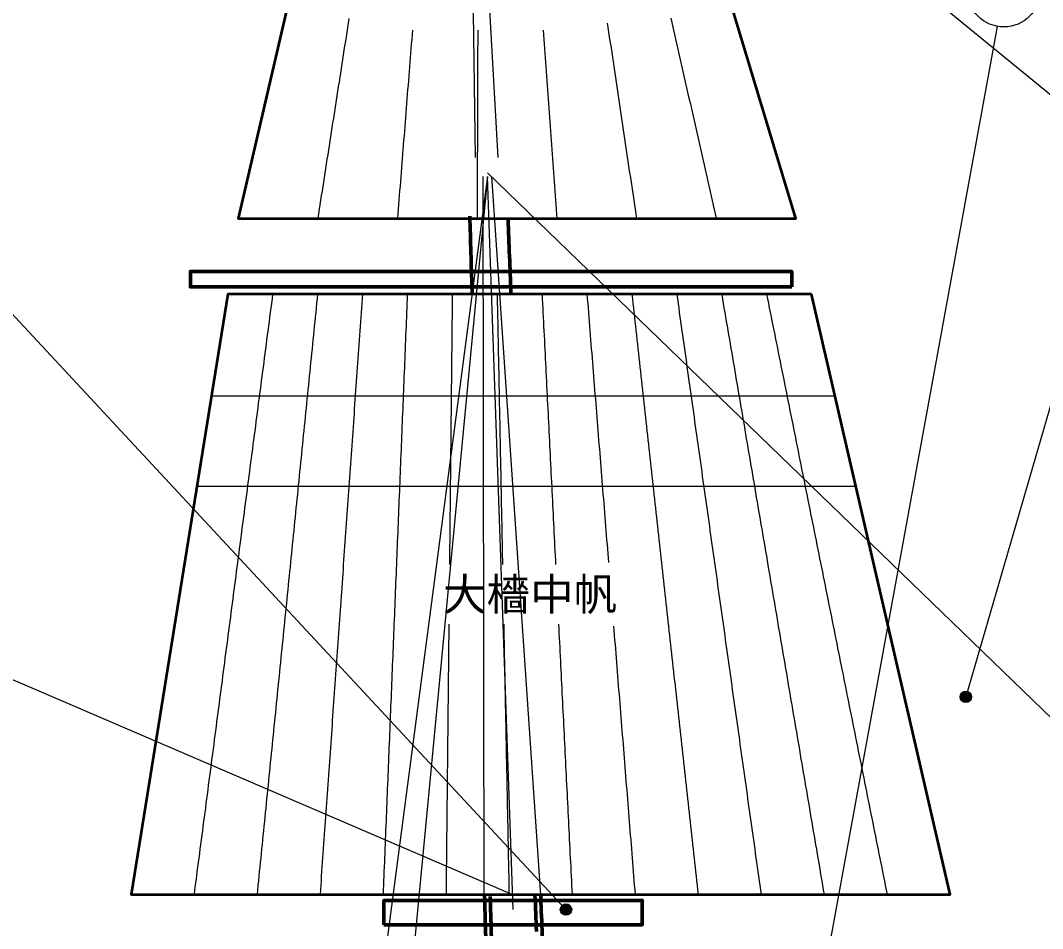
# Model space of a CAD drawing. Header units: millimetres. Extents: x -14250 to 74850, y -15000 to 48000.
# Drawn here: x 13553 to 27010, y 20650 to 32606 of the extents above; entities that cross this region are included whole.
import ezdxf
from ezdxf.enums import TextEntityAlignment as Align

# ---------------------------------------------------------------- set-up
doc = ezdxf.new("R2010")
doc.units = ezdxf.units.MM
doc.header["$LTSCALE"] = 150
for name, color, linetype, lineweight in [('外形', 7, 'Continuous', 50), ('寸法', 5, 'Continuous', 18), ('帆', 30, 'Continuous', 35), ('帆布', 30, 'Continuous', 13), ('引出線', 7, 'Continuous', 18), ('文字', 7, 'Continuous', 25), ('索具', 94, 'Continuous', 13)]:
    doc.layers.add(name, color=color, linetype=linetype, lineweight=lineweight)
doc.styles.add('JP', font='msgothic.ttc')
doc.dimstyles.new('JIS', dxfattribs={"dimscale": 150, "dimtxt": 2.5, "dimasz": 2.5, "dimexe": 1.5, "dimexo": 1.5, "dimgap": 0.8, "dimtad": 1, "dimdec": 0, "dimtxsty": 'JP', "dimcen": 2.5, "dimclrd": 5, "dimclre": 5, "dimclrt": 5, "dimazin": 3, "dimtfac": 1, "dimtmove": 0, "dimatfit": 3, "dimlwd": 18, "dimlwe": 18})

msp = doc.modelspace()

# ---------------------------------------------------------------- hatches: boundary and pattern name
at = {"layer": '引出線'}
h = msp.add_hatch(color=7, dxfattribs=at)
h.dxf.hatch_style = 1
h.paths.add_polyline_path([(26075, 23700), (26065, 23737.5), (26037.5, 23765), (26000, 23775), (25962.5, 23765), (25935, 23737.5), (25925, 23700), (25935, 23662.5), (25962.5, 23635), (26000, 23625), (26037.5, 23635), (26065, 23662.5)])
h = msp.add_hatch(color=7, dxfattribs=at)
h.dxf.hatch_style = 1
h.paths.add_polyline_path([(20810.6, 20900), (20800.5, 20937.5), (20773.1, 20965), (20735.6, 20975), (20698.1, 20965), (20670.6, 20937.5), (20660.6, 20900), (20670.6, 20862.5), (20698.1, 20835), (20735.6, 20825), (20773.1, 20835), (20800.5, 20862.5)])

# ---------------------------------------------------------------- linework, layer by layer
at = {"layer": '外形'}
for points in [[(19500.2, 29005.9), (19498.4, 29066), (19496.6, 29126.1), (19494.8, 29186.2), (19492.9, 29246.3), (19491.1, 29306.4), (19489.3, 29366.5), (19487.5, 29426.6), (19485.7, 29486.7), (19483.9, 29546.8), (19482.1, 29606.9), (19480.3, 29667.1), (19478.5, 29727.2), (19476.7, 29787.3), (19474.9, 29847.4), (19473.1, 29907.5), (19471.3, 29967.6), (19469.5, 30027.7)], [(19972.9, 29985.1), (19975.3, 29925), (19977.7, 29864.9), (19980.1, 29804.8), (19982.5, 29744.8), (19984.8, 29684.7), (19987.2, 29624.6), (19989.6, 29564.5), (19992, 29504.4), (19994.4, 29444.3), (19996.8, 29384.2), (19999.2, 29324.1), (20001.6, 29264.1), (20004, 29204), (20006.4, 29143.9), (20008.8, 29083.8), (20011.2, 29023.7)], [(18339, 20700), (18399.8, 20700), (18460.5, 20700), (18521.2, 20700), (18581.9, 20700), (18642.6, 20700), (18703.3, 20700), (18764, 20700), (18824.8, 20700), (18885.5, 20700), (18946.2, 20700), (19006.9, 20700), (19067.6, 20700), (19128.3, 20700), (19189, 20700), (19249.8, 20700), (19310.5, 20700), (19371.2, 20700), (19431.9, 20700), (19492.6, 20700), (19553.3, 20700), (19614, 20700), (19674.8, 20700), (19735.5, 20700), (19796.2, 20700), (19856.9, 20700), (19917.6, 20700), (19978.3, 20700), (20039, 20700), (20099.8, 20700), (20160.5, 20700), (20221.2, 20700), (20281.9, 20700), (20342.6, 20700), (20403.3, 20700), (20464, 20700), (20524.8, 20700), (20585.5, 20700), (20646.2, 20700), (20706.9, 20700), (20767.6, 20700), (20828.3, 20700), (20889, 20700), (20949.8, 20700), (21010.5, 20700), (21071.2, 20700), (21131.9, 20700), (21192.6, 20700), (21253.3, 20700), (21314, 20700), (21374.8, 20700), (21435.5, 20700), (21496.2, 20700), (21556.9, 20700), (21617.6, 20700), (21678.3, 20700), (21739, 20700), (21739, 20764), (21739, 20828), (21739, 20892), (21739, 20956), (21739, 21020), (21678.3, 21020), (21617.6, 21020), (21556.9, 21020), (21496.2, 21020), (21435.5, 21020), (21374.8, 21020), (21314, 21020), (21253.3, 21020), (21192.6, 21020), (21131.9, 21020), (21071.2, 21020), (21010.5, 21020), (20949.8, 21020), (20889, 21020), (20828.3, 21020), (20767.6, 21020), (20706.9, 21020), (20646.2, 21020), (20585.5, 21020), (20524.8, 21020), (20464, 21020), (20403.3, 21020), (20342.6, 21020), (20281.9, 21020), (20221.2, 21020), (20160.5, 21020), (20099.8, 21020), (20039, 21020), (19978.3, 21020), (19917.6, 21020), (19856.9, 21020), (19796.2, 21020), (19735.5, 21020), (19674.8, 21020), (19614, 21020), (19553.3, 21020), (19492.6, 21020), (19431.9, 21020), (19371.2, 21020), (19310.5, 21020), (19249.8, 21020), (19189, 21020), (19128.3, 21020), (19067.6, 21020), (19006.9, 21020), (18946.2, 21020), (18885.5, 21020), (18824.8, 21020), (18764, 21020), (18703.3, 21020), (18642.6, 21020), (18581.9, 21020), (18521.2, 21020), (18460.5, 21020), (18399.8, 21020), (18339, 21020), (18339, 20956), (18339, 20892), (18339, 20828), (18339, 20764), (18339, 20700)], [(19698, 19884), (19696.2, 19944.1), (19694.5, 20004.2), (19692.8, 20064.3), (19691, 20124.3), (19689.3, 20184.4), (19687.6, 20244.5), (19685.8, 20304.6), (19684.1, 20364.6), (19682.4, 20424.7), (19680.6, 20484.8), (19678.9, 20544.9), (19677.1, 20604.9), (19675.4, 20665), (19673.7, 20725.1), (19671.9, 20785.2), (19670.2, 20845.2), (19668.5, 20905.3), (19666.7, 20965.4), (19665, 21025.5), (19663.3, 21085.5)], [(19770.7, 19989.5), (19768.9, 20049.6), (19767.1, 20109.7), (19765.2, 20169.9), (19763.4, 20230), (19761.6, 20290.1), (19759.8, 20350.2), (19758, 20410.3), (19756.2, 20470.4), (19754.4, 20530.5), (19752.6, 20590.6), (19750.8, 20650.7), (19749, 20710.8), (19747.2, 20770.9), (19745.4, 20831.1), (19743.6, 20891.2), (19741.8, 20951.3), (19740, 21011.4), (19738.2, 21071.5)], [(20327.2, 21092.1), (20329.6, 21032), (20332, 20971.9), (20334.4, 20911.8), (20336.8, 20851.7), (20339.2, 20791.6), (20341.6, 20731.5), (20344, 20671.4), (20346.4, 20611.4)], [(20401, 21111.3), (20403.4, 21051.3), (20405.9, 20991.2), (20408.3, 20931.2), (20410.8, 20871.1), (20413.3, 20811.1), (20415.7, 20751), (20418.2, 20691), (20420.6, 20630.9), (20423.1, 20570.9), (20425.6, 20510.8), (20428, 20450.7), (20430.5, 20390.7), (20432.9, 20330.6), (20435.4, 20270.6), (20437.9, 20210.5), (20440.3, 20150.5), (20442.8, 20090.4), (20445.2, 20030.4), (20447.7, 19970.3), (20450.2, 19910.3)]]:
    msp.add_lwpolyline(points, dxfattribs=at)
msp.add_lwpolyline([(23706.9, 29098), (15791.5, 29098), (15791.5, 29302), (23706.9, 29302)], close=True, dxfattribs=at)
at = {"layer": '帆'}
for points in [[(22009.6, 35800), (17765.1, 35800), (16419, 30000), (23760.8, 30000)], [(23967.8, 29000), (16281.8, 29000), (15009.1, 21100), (25792.3, 21100)]]:
    msp.add_lwpolyline(points, close=True, dxfattribs=at)
at = {"layer": '帆布'}
for points in [[(17877.7, 32630.9), (17868.4, 32571.1), (17859.1, 32511.3), (17849.8, 32451.5), (17840.5, 32391.8), (17831.1, 32332), (17821.8, 32272.2), (17812.5, 32212.4), (17803.2, 32152.6), (17793.9, 32092.8), (17784.6, 32033), (17775.2, 31973.2), (17765.9, 31913.4), (17756.6, 31853.6), (17747.3, 31793.8), (17738, 31734), (17728.7, 31674.2), (17719.4, 31614.4), (17710, 31554.6), (17700.7, 31494.8), (17691.4, 31435.1), (17682.1, 31375.3), (17672.8, 31315.5), (17663.5, 31255.7), (17654.1, 31195.9), (17644.8, 31136.1), (17635.5, 31076.3), (17626.2, 31016.5), (17616.9, 30956.7), (17607.6, 30896.9), (17598.2, 30837.1), (17588.9, 30777.3), (17579.6, 30717.5), (17570.3, 30657.7), (17561, 30597.9), (17551.7, 30538.1), (17542.3, 30478.4), (17533, 30418.6), (17523.7, 30358.8), (17514.4, 30299), (17505.1, 30239.2), (17495.8, 30179.4), (17486.5, 30119.6), (17477.1, 30059.8), (17467.8, 30000)], [(21279.1, 32571.1), (21288, 32511.3), (21297, 32451.5), (21305.9, 32391.8), (21314.8, 32332), (21323.8, 32272.2), (21332.7, 32212.4), (21341.6, 32152.6), (21350.6, 32092.8), (21359.5, 32033), (21368.4, 31973.2), (21377.4, 31913.4), (21386.3, 31853.6), (21395.2, 31793.8), (21404.1, 31734), (21413.1, 31674.2), (21422, 31614.4), (21430.9, 31554.6), (21439.9, 31494.8), (21448.8, 31435.1), (21457.7, 31375.3), (21466.7, 31315.5), (21475.6, 31255.7), (21484.5, 31195.9), (21493.4, 31136.1), (21502.4, 31076.3), (21511.3, 31016.5), (21520.2, 30956.7), (21529.2, 30896.9), (21538.1, 30837.1), (21547, 30777.3), (21556, 30717.5), (21564.9, 30657.7), (21573.8, 30597.9), (21582.7, 30538.1), (21591.7, 30478.4), (21600.6, 30418.6), (21609.5, 30358.8), (21618.5, 30299), (21627.4, 30239.2), (21636.3, 30179.4), (21645.3, 30119.6), (21654.2, 30059.8), (21663.1, 30000)], [(22117.1, 32636.4), (22130.3, 32577.8), (22143.5, 32519.2), (22156.7, 32460.6), (22170, 32402), (22183.2, 32343.4), (22196.4, 32284.8), (22209.6, 32226.3), (22222.8, 32167.7), (22236, 32109.1), (22249.3, 32050.5), (22262.5, 31991.9), (22275.7, 31933.3), (22288.9, 31874.7), (22302.1, 31816.2), (22315.4, 31757.6), (22328.6, 31699), (22341.8, 31640.4), (22355, 31581.8), (22368.2, 31523.2), (22381.5, 31464.6), (22394.7, 31406.1), (22407.9, 31347.5), (22421.1, 31288.9), (22434.3, 31230.3), (22447.6, 31171.7), (22460.8, 31113.1), (22474, 31054.5), (22487.2, 30996), (22500.4, 30937.4), (22513.7, 30878.8), (22526.9, 30820.2), (22540.1, 30761.6), (22553.3, 30703), (22566.5, 30644.4), (22579.8, 30585.9), (22593, 30527.3), (22606.2, 30468.7), (22619.4, 30410.1), (22632.6, 30351.5), (22645.9, 30292.9), (22659.1, 30234.3), (22672.3, 30175.8), (22685.5, 30117.2), (22698.7, 30058.6), (22711.9, 30000)], [(18713.6, 32477.1), (18708.8, 32416.7), (18704, 32356.2), (18699.2, 32295.8), (18694.4, 32235.4), (18689.6, 32175), (18684.8, 32114.6), (18680, 32054.2), (18675.2, 31993.8), (18670.4, 31933.3), (18665.6, 31872.9), (18660.8, 31812.5), (18656, 31752.1), (18651.2, 31691.7), (18646.4, 31631.2), (18641.5, 31570.8), (18636.7, 31510.4), (18631.9, 31450), (18627.1, 31389.6), (18622.3, 31329.2), (18617.5, 31268.8), (18612.7, 31208.3), (18607.9, 31147.9), (18603.1, 31087.5), (18598.3, 31027.1), (18593.5, 30966.7), (18588.7, 30906.2), (18583.9, 30845.8), (18579.1, 30785.4), (18574.3, 30725), (18569.5, 30664.6), (18564.7, 30604.2), (18559.9, 30543.8), (18555.1, 30483.3), (18550.3, 30422.9), (18545.5, 30362.5), (18540.7, 30302.1), (18535.9, 30241.7), (18531.1, 30181.2), (18526.3, 30120.8), (18521.5, 30060.4), (18516.6, 30000)], [(19573.5, 32477.1), (19573.3, 32416.7), (19573.1, 32356.2), (19572.9, 32295.8), (19572.7, 32235.4), (19572.5, 32175), (19572.3, 32114.6), (19572.1, 32054.2), (19571.9, 31993.8), (19571.7, 31933.3), (19571.5, 31872.9), (19571.3, 31812.5), (19571.1, 31752.1), (19570.9, 31691.7), (19570.7, 31631.2), (19570.5, 31570.8), (19570.3, 31510.4), (19570.1, 31450), (19570, 31389.6), (19569.8, 31329.2), (19569.6, 31268.8), (19569.4, 31208.3), (19569.2, 31147.9), (19569, 31087.5), (19568.8, 31027.1), (19568.6, 30966.7), (19568.4, 30906.2), (19568.2, 30845.8), (19568, 30785.4), (19567.8, 30725), (19567.6, 30664.6), (19567.4, 30604.2), (19567.2, 30543.8), (19567, 30483.3), (19566.8, 30422.9), (19566.6, 30362.5), (19566.4, 30302.1), (19566.3, 30241.7), (19566.1, 30181.2), (19565.9, 30120.8), (19565.7, 30060.4), (19565.5, 30000)], [(20433.3, 32477.1), (20437.7, 32416.7), (20442.1, 32356.2), (20446.6, 32295.8), (20451, 32235.4), (20455.4, 32175), (20459.8, 32114.6), (20464.2, 32054.2), (20468.6, 31993.8), (20473, 31933.3), (20477.5, 31872.9), (20481.9, 31812.5), (20486.3, 31752.1), (20490.7, 31691.7), (20495.1, 31631.2), (20499.5, 31570.8), (20503.9, 31510.4), (20508.4, 31450), (20512.8, 31389.6), (20517.2, 31329.2), (20521.6, 31268.8), (20526, 31208.3), (20530.4, 31147.9), (20534.8, 31087.5), (20539.3, 31027.1), (20543.7, 30966.7), (20548.1, 30906.2), (20552.5, 30845.8), (20556.9, 30785.4), (20561.3, 30725), (20565.7, 30664.6), (20570.2, 30604.2), (20574.6, 30543.8), (20579, 30483.3), (20583.4, 30422.9), (20587.8, 30362.5), (20592.2, 30302.1), (20596.6, 30241.7), (20601.1, 30181.2), (20605.5, 30120.8), (20609.9, 30060.4), (20614.3, 30000)], [(16873.1, 29000), (16865.2, 28940.2), (16857.4, 28880.3), (16849.6, 28820.5), (16841.7, 28760.6), (16833.9, 28700.8), (16826, 28640.9), (16818.2, 28581.1), (16810.4, 28521.2), (16802.5, 28461.4), (16794.7, 28401.5), (16786.9, 28341.7), (16779, 28281.8), (16771.2, 28222), (16763.3, 28162.1), (16755.5, 28102.3), (16747.7, 28042.4), (16739.8, 27982.6), (16732, 27922.7), (16724.2, 27862.9), (16716.3, 27803), (16708.5, 27743.2), (16700.6, 27683.3), (16692.8, 27623.5), (16685, 27563.6), (16677.1, 27503.8), (16669.3, 27443.9), (16661.5, 27384.1), (16653.6, 27324.2), (16645.8, 27264.4), (16637.9, 27204.5), (16630.1, 27144.7), (16622.3, 27084.8), (16614.4, 27025), (16606.6, 26965.2), (16598.8, 26905.3), (16590.9, 26845.5), (16583.1, 26785.6), (16575.3, 26725.8), (16567.4, 26665.9), (16559.6, 26606.1), (16551.7, 26546.2), (16543.9, 26486.4), (16536.1, 26426.5), (16528.2, 26366.7), (16520.4, 26306.8), (16512.6, 26247), (16504.7, 26187.1), (16496.9, 26127.3), (16489, 26067.4), (16481.2, 26007.6), (16473.4, 25947.7), (16465.5, 25887.9), (16457.7, 25828), (16449.9, 25768.2), (16442, 25708.3), (16434.2, 25648.5), (16426.3, 25588.6), (16418.5, 25528.8), (16410.7, 25468.9), (16402.8, 25409.1), (16395, 25349.2), (16387.2, 25289.4), (16379.3, 25229.5), (16371.5, 25169.7), (16363.6, 25109.8), (16355.8, 25050), (16348, 24990.2), (16340.1, 24930.3), (16332.3, 24870.5), (16324.5, 24810.6), (16316.6, 24750.8), (16308.8, 24690.9), (16300.9, 24631.1), (16293.1, 24571.2), (16285.3, 24511.4), (16277.4, 24451.5), (16269.6, 24391.7), (16261.8, 24331.8), (16253.9, 24272), (16246.1, 24212.1), (16238.2, 24152.3), (16230.4, 24092.4), (16222.6, 24032.6), (16214.7, 23972.7), (16206.9, 23912.9), (16199.1, 23853), (16191.2, 23793.2), (16183.4, 23733.3), (16175.5, 23673.5), (16167.7, 23613.6), (16159.9, 23553.8), (16152, 23493.9), (16144.2, 23434.1), (16136.4, 23374.2), (16128.5, 23314.4), (16120.7, 23254.5), (16112.8, 23194.7), (16105, 23134.8), (16097.2, 23075), (16089.3, 23015.2), (16081.5, 22955.3), (16073.7, 22895.5), (16065.8, 22835.6), (16058, 22775.8), (16050.1, 22715.9), (16042.3, 22656.1), (16034.5, 22596.2), (16026.6, 22536.4), (16018.8, 22476.5), (16011, 22416.7), (16003.1, 22356.8), (15995.3, 22297), (15987.5, 22237.1), (15979.6, 22177.3), (15971.8, 22117.4), (15963.9, 22057.6), (15956.1, 21997.7), (15948.3, 21937.9), (15940.4, 21878), (15932.6, 21818.2), (15924.8, 21758.3), (15916.9, 21698.5), (15909.1, 21638.6), (15901.2, 21578.8), (15893.4, 21518.9), (15885.6, 21459.1), (15877.7, 21399.2), (15869.9, 21339.4), (15862.1, 21279.5), (15854.2, 21219.7), (15846.4, 21159.8), (15838.5, 21100)], [(17464.3, 29000), (17458.3, 28940.2), (17452.2, 28880.3), (17446.2, 28820.5), (17440.2, 28760.6), (17434.1, 28700.8), (17428.1, 28640.9), (17422.1, 28581.1), (17416, 28521.2), (17410, 28461.4), (17404, 28401.5), (17397.9, 28341.7), (17391.9, 28281.8), (17385.9, 28222), (17379.8, 28162.1), (17373.8, 28102.3), (17367.8, 28042.4), (17361.7, 27982.6), (17355.7, 27922.7), (17349.7, 27862.9), (17343.6, 27803), (17337.6, 27743.2), (17331.6, 27683.3), (17325.5, 27623.5), (17319.5, 27563.6), (17313.5, 27503.8), (17307.5, 27443.9), (17301.4, 27384.1), (17295.4, 27324.2), (17289.4, 27264.4), (17283.3, 27204.5), (17277.3, 27144.7), (17271.3, 27084.8), (17265.2, 27025), (17259.2, 26965.2), (17253.2, 26905.3), (17247.1, 26845.5), (17241.1, 26785.6), (17235.1, 26725.8), (17229, 26665.9), (17223, 26606.1), (17217, 26546.2), (17210.9, 26486.4), (17204.9, 26426.5), (17198.9, 26366.7), (17192.8, 26306.8), (17186.8, 26247), (17180.8, 26187.1), (17174.7, 26127.3), (17168.7, 26067.4), (17162.7, 26007.6), (17156.6, 25947.7), (17150.6, 25887.9), (17144.6, 25828), (17138.5, 25768.2), (17132.5, 25708.3), (17126.5, 25648.5), (17120.4, 25588.6), (17114.4, 25528.8), (17108.4, 25468.9), (17102.4, 25409.1), (17096.3, 25349.2), (17090.3, 25289.4), (17084.3, 25229.5), (17078.2, 25169.7), (17072.2, 25109.8), (17066.2, 25050), (17060.1, 24990.2), (17054.1, 24930.3), (17048.1, 24870.5), (17042, 24810.6), (17036, 24750.8), (17030, 24690.9), (17023.9, 24631.1), (17017.9, 24571.2), (17011.9, 24511.4), (17005.8, 24451.5), (16999.8, 24391.7), (16993.8, 24331.8), (16987.7, 24272), (16981.7, 24212.1), (16975.7, 24152.3), (16969.6, 24092.4), (16963.6, 24032.6), (16957.6, 23972.7), (16951.5, 23912.9), (16945.5, 23853), (16939.5, 23793.2), (16933.4, 23733.3), (16927.4, 23673.5), (16921.4, 23613.6), (16915.3, 23553.8), (16909.3, 23493.9), (16903.3, 23434.1), (16897.3, 23374.2), (16891.2, 23314.4), (16885.2, 23254.5), (16879.2, 23194.7), (16873.1, 23134.8), (16867.1, 23075), (16861.1, 23015.2), (16855, 22955.3), (16849, 22895.5), (16843, 22835.6), (16836.9, 22775.8), (16830.9, 22715.9), (16824.9, 22656.1), (16818.8, 22596.2), (16812.8, 22536.4), (16806.8, 22476.5), (16800.7, 22416.7), (16794.7, 22356.8), (16788.7, 22297), (16782.6, 22237.1), (16776.6, 22177.3), (16770.6, 22117.4), (16764.5, 22057.6), (16758.5, 21997.7), (16752.5, 21937.9), (16746.4, 21878), (16740.4, 21818.2), (16734.4, 21758.3), (16728.3, 21698.5), (16722.3, 21638.6), (16716.3, 21578.8), (16710.2, 21518.9), (16704.2, 21459.1), (16698.2, 21399.2), (16692.2, 21339.4), (16686.1, 21279.5), (16680.1, 21219.7), (16674.1, 21159.8), (16668, 21100)], [(18055.5, 29000), (18051.3, 28939.7), (18047, 28879.4), (18042.7, 28819.1), (18038.5, 28758.8), (18034.2, 28698.5), (18030, 28638.2), (18025.7, 28577.9), (18021.4, 28517.6), (18017.2, 28457.3), (18012.9, 28396.9), (18008.7, 28336.6), (18004.4, 28276.3), (18000.1, 28216), (17995.9, 28155.7), (17991.6, 28095.4), (17987.4, 28035.1), (17983.1, 27974.8), (17978.8, 27914.5), (17974.6, 27854.2), (17970.3, 27793.9), (17966.1, 27733.6), (17961.8, 27673.3), (17957.5, 27613), (17953.3, 27552.7), (17949, 27492.4), (17944.8, 27432.1), (17940.5, 27371.8), (17936.2, 27311.5), (17932, 27251.1), (17927.7, 27190.8), (17923.5, 27130.5), (17919.2, 27070.2), (17914.9, 27009.9), (17910.7, 26949.6), (17906.4, 26889.3), (17902.2, 26829), (17897.9, 26768.7), (17893.7, 26708.4), (17889.4, 26648.1), (17885.1, 26587.8), (17880.9, 26527.5), (17876.6, 26467.2), (17872.4, 26406.9), (17868.1, 26346.6), (17863.8, 26286.3), (17859.6, 26226), (17855.3, 26165.6), (17851.1, 26105.3), (17846.8, 26045), (17842.5, 25984.7), (17838.3, 25924.4), (17834, 25864.1), (17829.8, 25803.8), (17825.5, 25743.5), (17821.2, 25683.2), (17817, 25622.9), (17812.7, 25562.6), (17808.5, 25502.3), (17804.2, 25442), (17799.9, 25381.7), (17795.7, 25321.4), (17791.4, 25261.1), (17787.2, 25200.8), (17782.9, 25140.5), (17778.6, 25080.2), (17774.4, 25019.8), (17770.1, 24959.5), (17765.9, 24899.2), (17761.6, 24838.9), (17757.3, 24778.6), (17753.1, 24718.3), (17748.8, 24658), (17744.6, 24597.7), (17740.3, 24537.4), (17736, 24477.1), (17731.8, 24416.8), (17727.5, 24356.5), (17723.3, 24296.2), (17719, 24235.9), (17714.7, 24175.6), (17710.5, 24115.3), (17706.2, 24055), (17702, 23994.7), (17697.7, 23934.4), (17693.4, 23874), (17689.2, 23813.7), (17684.9, 23753.4), (17680.7, 23693.1), (17676.4, 23632.8), (17672.1, 23572.5), (17667.9, 23512.2), (17663.6, 23451.9), (17659.4, 23391.6), (17655.1, 23331.3), (17650.8, 23271), (17646.6, 23210.7), (17642.3, 23150.4), (17638.1, 23090.1), (17633.8, 23029.8), (17629.6, 22969.5), (17625.3, 22909.2), (17621, 22848.9), (17616.8, 22788.5), (17612.5, 22728.2), (17608.3, 22667.9), (17604, 22607.6), (17599.7, 22547.3), (17595.5, 22487), (17591.2, 22426.7), (17587, 22366.4), (17582.7, 22306.1), (17578.4, 22245.8), (17574.2, 22185.5), (17569.9, 22125.2), (17565.7, 22064.9), (17561.4, 22004.6), (17557.1, 21944.3), (17552.9, 21884), (17548.6, 21823.7), (17544.4, 21763.4), (17540.1, 21703.1), (17535.8, 21642.7), (17531.6, 21582.4), (17527.3, 21522.1), (17523.1, 21461.8), (17518.8, 21401.5), (17514.5, 21341.2), (17510.3, 21280.9), (17506, 21220.6), (17501.8, 21160.3), (17497.5, 21100)], [(18646.7, 29000), (18644.3, 28939.7), (18641.9, 28879.4), (18639.4, 28819.1), (18637, 28758.8), (18634.5, 28698.5), (18632.1, 28638.2), (18629.7, 28577.9), (18627.2, 28517.6), (18624.8, 28457.3), (18622.3, 28396.9), (18619.9, 28336.6), (18617.5, 28276.3), (18615, 28216), (18612.6, 28155.7), (18610.1, 28095.4), (18607.7, 28035.1), (18605.2, 27974.8), (18602.8, 27914.5), (18600.4, 27854.2), (18597.9, 27793.9), (18595.5, 27733.6), (18593, 27673.3), (18590.6, 27613), (18588.2, 27552.7), (18585.7, 27492.4), (18583.3, 27432.1), (18580.8, 27371.8), (18578.4, 27311.5), (18576, 27251.1), (18573.5, 27190.8), (18571.1, 27130.5), (18568.6, 27070.2), (18566.2, 27009.9), (18563.8, 26949.6), (18561.3, 26889.3), (18558.9, 26829), (18556.4, 26768.7), (18554, 26708.4), (18551.5, 26648.1), (18549.1, 26587.8), (18546.7, 26527.5), (18544.2, 26467.2), (18541.8, 26406.9), (18539.3, 26346.6), (18536.9, 26286.3), (18534.5, 26226), (18532, 26165.6), (18529.6, 26105.3), (18527.1, 26045), (18524.7, 25984.7), (18522.3, 25924.4), (18519.8, 25864.1), (18517.4, 25803.8), (18514.9, 25743.5), (18512.5, 25683.2), (18510.1, 25622.9), (18507.6, 25562.6), (18505.2, 25502.3), (18502.7, 25442), (18500.3, 25381.7), (18497.8, 25321.4), (18495.4, 25261.1), (18493, 25200.8), (18490.5, 25140.5), (18488.1, 25080.2), (18485.6, 25019.8), (18483.2, 24959.5), (18480.8, 24899.2), (18478.3, 24838.9), (18475.9, 24778.6), (18473.4, 24718.3), (18471, 24658), (18468.6, 24597.7), (18466.1, 24537.4), (18463.7, 24477.1), (18461.2, 24416.8), (18458.8, 24356.5), (18456.4, 24296.2), (18453.9, 24235.9), (18451.5, 24175.6), (18449, 24115.3), (18446.6, 24055), (18444.1, 23994.7), (18441.7, 23934.4), (18439.3, 23874), (18436.8, 23813.7), (18434.4, 23753.4), (18431.9, 23693.1), (18429.5, 23632.8), (18427.1, 23572.5), (18424.6, 23512.2), (18422.2, 23451.9), (18419.7, 23391.6), (18417.3, 23331.3), (18414.9, 23271), (18412.4, 23210.7), (18410, 23150.4), (18407.5, 23090.1), (18405.1, 23029.8), (18402.6, 22969.5), (18400.2, 22909.2), (18397.8, 22848.9), (18395.3, 22788.5), (18392.9, 22728.2), (18390.4, 22667.9), (18388, 22607.6), (18385.6, 22547.3), (18383.1, 22487), (18380.7, 22426.7), (18378.2, 22366.4), (18375.8, 22306.1), (18373.4, 22245.8), (18370.9, 22185.5), (18368.5, 22125.2), (18366, 22064.9), (18363.6, 22004.6), (18361.2, 21944.3), (18358.7, 21884), (18356.3, 21823.7), (18353.8, 21763.4), (18351.4, 21703.1), (18348.9, 21642.7), (18346.5, 21582.4), (18344.1, 21522.1), (18341.6, 21461.8), (18339.2, 21401.5), (18336.7, 21341.2), (18334.3, 21280.9), (18331.9, 21220.6), (18329.4, 21160.3), (18327, 21100)], [(19238, 29000), (19237.3, 28939.7), (19236.7, 28879.4), (19236.1, 28819.1), (19235.5, 28758.8), (19234.9, 28698.5), (19234.2, 28638.2), (19233.6, 28577.9), (19233, 28517.6), (19232.4, 28457.3), (19231.7, 28396.9), (19231.1, 28336.6), (19230.5, 28276.3), (19229.9, 28216), (19229.3, 28155.7), (19228.6, 28095.4), (19228, 28035.1), (19227.4, 27974.8), (19226.8, 27914.5), (19226.1, 27854.2), (19225.5, 27793.9), (19224.9, 27733.6), (19224.3, 27673.3), (19223.7, 27613), (19223, 27552.7), (19222.4, 27492.4), (19221.8, 27432.1), (19221.2, 27371.8), (19220.5, 27311.5), (19219.9, 27251.1), (19219.3, 27190.8), (19218.7, 27130.5), (19218.1, 27070.2), (19217.4, 27009.9), (19216.8, 26949.6), (19216.2, 26889.3), (19215.6, 26829), (19214.9, 26768.7), (19214.3, 26708.4), (19213.7, 26648.1), (19213.1, 26587.8), (19212.5, 26527.5), (19211.8, 26467.2), (19211.2, 26406.9), (19210.6, 26346.6), (19210, 26286.3), (19209.3, 26226), (19208.7, 26165.6), (19208.1, 26105.3), (19207.5, 26045), (19206.9, 25984.7), (19206.2, 25924.4), (19205.6, 25864.1), (19205, 25803.8), (19204.4, 25743.5), (19203.7, 25683.2), (19203.1, 25622.9), (19202.5, 25562.6), (19201.9, 25502.3), (19201.3, 25442)], [(19829.2, 29000), (19830.4, 28939.7), (19831.6, 28879.4), (19832.8, 28819.1), (19834, 28758.8), (19835.2, 28698.5), (19836.4, 28638.2), (19837.6, 28577.9), (19838.8, 28517.6), (19840, 28457.3), (19841.2, 28396.9), (19842.4, 28336.6), (19843.6, 28276.3), (19844.7, 28216), (19845.9, 28155.7), (19847.1, 28095.4), (19848.3, 28035.1), (19849.5, 27974.8), (19850.7, 27914.5), (19851.9, 27854.2), (19853.1, 27793.9), (19854.3, 27733.6), (19855.5, 27673.3), (19856.7, 27613), (19857.9, 27552.7), (19859.1, 27492.4), (19860.3, 27432.1), (19861.5, 27371.8), (19862.7, 27311.5), (19863.9, 27251.1), (19865.1, 27190.8), (19866.3, 27130.5), (19867.5, 27070.2), (19868.7, 27009.9), (19869.9, 26949.6), (19871.1, 26889.3), (19872.3, 26829), (19873.5, 26768.7), (19874.7, 26708.4), (19875.9, 26648.1), (19877.1, 26587.8), (19878.3, 26527.5), (19879.4, 26467.2), (19880.6, 26406.9), (19881.8, 26346.6), (19883, 26286.3), (19884.2, 26226), (19885.4, 26165.6), (19886.6, 26105.3), (19887.8, 26045), (19889, 25984.7), (19890.2, 25924.4), (19891.4, 25864.1), (19892.6, 25803.8), (19893.8, 25743.5), (19895, 25683.2), (19896.2, 25622.9), (19897.4, 25562.6), (19898.6, 25502.3), (19899.8, 25442)], [(20420.4, 29000), (20423.4, 28939.7), (20426.4, 28879.4), (20429.5, 28819.1), (20432.5, 28758.8), (20435.5, 28698.5), (20438.5, 28638.2), (20441.5, 28577.9), (20444.5, 28517.6), (20447.6, 28457.3), (20450.6, 28396.9), (20453.6, 28336.6), (20456.6, 28276.3), (20459.6, 28216), (20462.6, 28155.7), (20465.6, 28095.4), (20468.7, 28035.1), (20471.7, 27974.8), (20474.7, 27914.5), (20477.7, 27854.2), (20480.7, 27793.9), (20483.7, 27733.6), (20486.8, 27673.3), (20489.8, 27613), (20492.8, 27552.7), (20495.8, 27492.4), (20498.8, 27432.1), (20501.8, 27371.8), (20504.8, 27311.5), (20507.9, 27251.1), (20510.9, 27190.8), (20513.9, 27130.5), (20516.9, 27070.2), (20519.9, 27009.9), (20522.9, 26949.6), (20526, 26889.3), (20529, 26829), (20532, 26768.7), (20535, 26708.4), (20538, 26648.1), (20541, 26587.8), (20544, 26527.5), (20547.1, 26467.2), (20550.1, 26406.9), (20553.1, 26346.6), (20556.1, 26286.3), (20559.1, 26226), (20562.1, 26165.6), (20565.2, 26105.3), (20568.2, 26045), (20571.2, 25984.7), (20574.2, 25924.4), (20577.2, 25864.1), (20580.2, 25803.8), (20583.2, 25743.5), (20586.3, 25683.2), (20589.3, 25622.9), (20592.3, 25562.6), (20595.3, 25502.3), (20598.3, 25442)], [(21011.6, 29000), (21016.4, 28940.2), (21021.2, 28880.3), (21026, 28820.5), (21030.8, 28760.6), (21035.6, 28700.8), (21040.4, 28640.9), (21045.2, 28581.1), (21050, 28521.2), (21054.8, 28461.4), (21059.6, 28401.5), (21064.4, 28341.7), (21069.2, 28281.8), (21074, 28222), (21078.8, 28162.1), (21083.6, 28102.3), (21088.4, 28042.4), (21093.2, 27982.6), (21098, 27922.7), (21102.8, 27862.9), (21107.6, 27803), (21112.4, 27743.2), (21117.2, 27683.3), (21122, 27623.5), (21126.8, 27563.6), (21131.6, 27503.8), (21136.4, 27443.9), (21141.2, 27384.1), (21146, 27324.2), (21150.8, 27264.4), (21155.6, 27204.5), (21160.4, 27144.7), (21165.2, 27084.8), (21170, 27025), (21174.8, 26965.2), (21179.6, 26905.3), (21184.3, 26845.5), (21189.1, 26785.6), (21193.9, 26725.8), (21198.7, 26665.9), (21203.5, 26606.1), (21208.3, 26546.2), (21213.1, 26486.4), (21217.9, 26426.5), (21222.7, 26366.7), (21227.5, 26306.8), (21232.3, 26247), (21237.1, 26187.1), (21241.9, 26127.3), (21246.7, 26067.4), (21251.5, 26007.6), (21256.3, 25947.7), (21261.1, 25887.9), (21265.9, 25828), (21270.7, 25768.2), (21275.5, 25708.3), (21280.3, 25648.5), (21285.1, 25588.6), (21289.9, 25528.8), (21294.7, 25468.9)], [(21602.9, 29000), (21609.5, 28940.2), (21616.1, 28880.3), (21622.7, 28820.5), (21629.3, 28760.6), (21635.9, 28700.8), (21642.5, 28640.9), (21649.1, 28581.1), (21655.7, 28521.2), (21662.3, 28461.4), (21668.9, 28401.5), (21675.5, 28341.7), (21682.1, 28281.8), (21688.7, 28222), (21695.3, 28162.1), (21701.9, 28102.3), (21708.5, 28042.4), (21715.1, 27982.6), (21721.7, 27922.7), (21728.3, 27862.9), (21734.9, 27803), (21741.5, 27743.2), (21748.1, 27683.3), (21754.7, 27623.5), (21761.3, 27563.6), (21767.9, 27503.8), (21774.5, 27443.9), (21781.1, 27384.1), (21787.7, 27324.2), (21794.3, 27264.4), (21800.9, 27204.5), (21807.5, 27144.7), (21814.1, 27084.8), (21820.7, 27025), (21827.3, 26965.2), (21834, 26905.3), (21840.6, 26845.5), (21847.2, 26785.6), (21853.8, 26725.8), (21860.4, 26665.9), (21867, 26606.1), (21873.6, 26546.2), (21880.2, 26486.4), (21886.8, 26426.5), (21893.4, 26366.7), (21900, 26306.8), (21906.6, 26247), (21913.2, 26187.1), (21919.8, 26127.3), (21926.4, 26067.4), (21933, 26007.6), (21939.6, 25947.7), (21946.2, 25887.9), (21952.8, 25828), (21959.4, 25768.2), (21966, 25708.3), (21972.6, 25648.5), (21979.2, 25588.6), (21985.8, 25528.8), (21992.4, 25468.9), (21999, 25409.1), (22005.6, 25349.2), (22012.2, 25289.4), (22018.8, 25229.5), (22025.4, 25169.7), (22032, 25109.8), (22038.6, 25050), (22045.2, 24990.2), (22051.8, 24930.3), (22058.4, 24870.5), (22065, 24810.6), (22071.6, 24750.8), (22078.2, 24690.9), (22084.8, 24631.1), (22091.4, 24571.2), (22098, 24511.4), (22104.6, 24451.5), (22111.2, 24391.7), (22117.9, 24331.8), (22124.5, 24272), (22131.1, 24212.1), (22137.7, 24152.3), (22144.3, 24092.4), (22150.9, 24032.6), (22157.5, 23972.7), (22164.1, 23912.9), (22170.7, 23853), (22177.3, 23793.2), (22183.9, 23733.3), (22190.5, 23673.5), (22197.1, 23613.6), (22203.7, 23553.8), (22210.3, 23493.9), (22216.9, 23434.1), (22223.5, 23374.2), (22230.1, 23314.4), (22236.7, 23254.5), (22243.3, 23194.7), (22249.9, 23134.8), (22256.5, 23075), (22263.1, 23015.2), (22269.7, 22955.3), (22276.3, 22895.5), (22282.9, 22835.6), (22289.5, 22775.8), (22296.1, 22715.9), (22302.7, 22656.1), (22309.3, 22596.2), (22315.9, 22536.4), (22322.5, 22476.5), (22329.1, 22416.7), (22335.7, 22356.8), (22342.3, 22297), (22348.9, 22237.1), (22355.5, 22177.3), (22362.1, 22117.4), (22368.7, 22057.6), (22375.3, 21997.7), (22381.9, 21937.9), (22388.5, 21878), (22395.2, 21818.2), (22401.8, 21758.3), (22408.4, 21698.5), (22415, 21638.6), (22421.6, 21578.8), (22428.2, 21518.9), (22434.8, 21459.1), (22441.4, 21399.2), (22448, 21339.4), (22454.6, 21279.5), (22461.2, 21219.7), (22467.8, 21159.8), (22474.4, 21100)], [(22194.1, 29000), (22202.5, 28940.2), (22210.9, 28880.3), (22219.3, 28820.5), (22227.7, 28760.6), (22236.1, 28700.8), (22244.5, 28640.9), (22252.9, 28581.1), (22261.4, 28521.2), (22269.8, 28461.4), (22278.2, 28401.5), (22286.6, 28341.7), (22295, 28281.8), (22303.4, 28222), (22311.8, 28162.1), (22320.2, 28102.3), (22328.6, 28042.4), (22337, 27982.6), (22345.4, 27922.7), (22353.8, 27862.9), (22362.2, 27803), (22370.6, 27743.2), (22379.1, 27683.3), (22387.5, 27623.5), (22395.9, 27563.6), (22404.3, 27503.8), (22412.7, 27443.9), (22421.1, 27384.1), (22429.5, 27324.2), (22437.9, 27264.4), (22446.3, 27204.5), (22454.7, 27144.7), (22463.1, 27084.8), (22471.5, 27025), (22479.9, 26965.2), (22488.3, 26905.3), (22496.8, 26845.5), (22505.2, 26785.6), (22513.6, 26725.8), (22522, 26665.9), (22530.4, 26606.1), (22538.8, 26546.2), (22547.2, 26486.4), (22555.6, 26426.5), (22564, 26366.7), (22572.4, 26306.8), (22580.8, 26247), (22589.2, 26187.1), (22597.6, 26127.3), (22606.1, 26067.4), (22614.5, 26007.6), (22622.9, 25947.7), (22631.3, 25887.9), (22639.7, 25828), (22648.1, 25768.2), (22656.5, 25708.3), (22664.9, 25648.5), (22673.3, 25588.6), (22681.7, 25528.8), (22690.1, 25468.9), (22698.5, 25409.1), (22706.9, 25349.2), (22715.3, 25289.4), (22723.8, 25229.5), (22732.2, 25169.7), (22740.6, 25109.8), (22749, 25050), (22757.4, 24990.2), (22765.8, 24930.3), (22774.2, 24870.5), (22782.6, 24810.6), (22791, 24750.8), (22799.4, 24690.9), (22807.8, 24631.1), (22816.2, 24571.2), (22824.6, 24511.4), (22833, 24451.5), (22841.5, 24391.7), (22849.9, 24331.8), (22858.3, 24272), (22866.7, 24212.1), (22875.1, 24152.3), (22883.5, 24092.4), (22891.9, 24032.6), (22900.3, 23972.7), (22908.7, 23912.9), (22917.1, 23853), (22925.5, 23793.2), (22933.9, 23733.3), (22942.3, 23673.5), (22950.8, 23613.6), (22959.2, 23553.8), (22967.6, 23493.9), (22976, 23434.1), (22984.4, 23374.2), (22992.8, 23314.4), (23001.2, 23254.5), (23009.6, 23194.7), (23018, 23134.8), (23026.4, 23075), (23034.8, 23015.2), (23043.2, 22955.3), (23051.6, 22895.5), (23060, 22835.6), (23068.5, 22775.8), (23076.9, 22715.9), (23085.3, 22656.1), (23093.7, 22596.2), (23102.1, 22536.4), (23110.5, 22476.5), (23118.9, 22416.7), (23127.3, 22356.8), (23135.7, 22297), (23144.1, 22237.1), (23152.5, 22177.3), (23160.9, 22117.4), (23169.3, 22057.6), (23177.7, 21997.7), (23186.2, 21937.9), (23194.6, 21878), (23203, 21818.2), (23211.4, 21758.3), (23219.8, 21698.5), (23228.2, 21638.6), (23236.6, 21578.8), (23245, 21518.9), (23253.4, 21459.1), (23261.8, 21399.2), (23270.2, 21339.4), (23278.6, 21279.5), (23287, 21219.7), (23295.5, 21159.8), (23303.9, 21100)], [(22785.3, 29000), (22795.5, 28940.6), (22805.6, 28881.2), (22815.7, 28821.8), (22825.9, 28762.4), (22836, 28703), (22846.1, 28643.6), (22856.3, 28584.2), (22866.4, 28524.8), (22876.5, 28465.4), (22886.7, 28406), (22896.8, 28346.6), (22906.9, 28287.2), (22917.1, 28227.8), (22927.2, 28168.4), (22937.4, 28109), (22947.5, 28049.6), (22957.6, 27990.2), (22967.8, 27930.8), (22977.9, 27871.4), (22988, 27812), (22998.2, 27752.6), (23008.3, 27693.2), (23018.4, 27633.8), (23028.6, 27574.4), (23038.7, 27515), (23048.8, 27455.6), (23059, 27396.2), (23069.1, 27336.8), (23079.2, 27277.4), (23089.4, 27218), (23099.5, 27158.6), (23109.7, 27099.2), (23119.8, 27039.8), (23129.9, 26980.5), (23140.1, 26921.1), (23150.2, 26861.7), (23160.3, 26802.3), (23170.5, 26742.9), (23180.6, 26683.5), (23190.7, 26624.1), (23200.9, 26564.7), (23211, 26505.3), (23221.1, 26445.9), (23231.3, 26386.5), (23241.4, 26327.1), (23251.6, 26267.7), (23261.7, 26208.3), (23271.8, 26148.9), (23282, 26089.5), (23292.1, 26030.1), (23302.2, 25970.7), (23312.4, 25911.3), (23322.5, 25851.9), (23332.6, 25792.5), (23342.8, 25733.1), (23352.9, 25673.7), (23363, 25614.3), (23373.2, 25554.9), (23383.3, 25495.5), (23393.4, 25436.1), (23403.6, 25376.7), (23413.7, 25317.3), (23423.9, 25257.9), (23434, 25198.5), (23444.1, 25139.1), (23454.3, 25079.7), (23464.4, 25020.3), (23474.5, 24960.9), (23484.7, 24901.5), (23494.8, 24842.1), (23504.9, 24782.7), (23515.1, 24723.3), (23525.2, 24663.9), (23535.3, 24604.5), (23545.5, 24545.1), (23555.6, 24485.7), (23565.8, 24426.3), (23575.9, 24366.9), (23586, 24307.5), (23596.2, 24248.1), (23606.3, 24188.7), (23616.4, 24129.3), (23626.6, 24069.9), (23636.7, 24010.5), (23646.8, 23951.1), (23657, 23891.7), (23667.1, 23832.3), (23677.2, 23772.9), (23687.4, 23713.5), (23697.5, 23654.1), (23707.6, 23594.7), (23717.8, 23535.3), (23727.9, 23475.9), (23738.1, 23416.5), (23748.2, 23357.1), (23758.3, 23297.7), (23768.5, 23238.3), (23778.6, 23178.9), (23788.7, 23119.5), (23798.9, 23060.2), (23809, 23000.8), (23819.1, 22941.4), (23829.3, 22882), (23839.4, 22822.6), (23849.5, 22763.2), (23859.7, 22703.8), (23869.8, 22644.4), (23880, 22585), (23890.1, 22525.6), (23900.2, 22466.2), (23910.4, 22406.8), (23920.5, 22347.4), (23930.6, 22288), (23940.8, 22228.6), (23950.9, 22169.2), (23961, 22109.8), (23971.2, 22050.4), (23981.3, 21991), (23991.4, 21931.6), (24001.6, 21872.2), (24011.7, 21812.8), (24021.8, 21753.4), (24032, 21694), (24042.1, 21634.6), (24052.3, 21575.2), (24062.4, 21515.8), (24072.5, 21456.4), (24082.7, 21397), (24092.8, 21337.6), (24102.9, 21278.2), (24113.1, 21218.8), (24123.2, 21159.4), (24133.3, 21100)], [(23376.5, 29000), (23388.4, 28941), (23400.2, 28882.1), (23412.1, 28823.1), (23423.9, 28764.2), (23435.7, 28705.2), (23447.6, 28646.3), (23459.4, 28587.3), (23471.2, 28528.4), (23483.1, 28469.4), (23494.9, 28410.4), (23506.8, 28351.5), (23518.6, 28292.5), (23530.4, 28233.6), (23542.3, 28174.6), (23554.1, 28115.7), (23565.9, 28056.7), (23577.8, 27997.8), (23589.6, 27938.8), (23601.5, 27879.9), (23613.3, 27820.9), (23625.1, 27761.9), (23637, 27703), (23648.8, 27644), (23660.7, 27585.1), (23672.5, 27526.1), (23684.3, 27467.2), (23696.2, 27408.2), (23708, 27349.3), (23719.8, 27290.3), (23731.7, 27231.3), (23743.5, 27172.4), (23755.4, 27113.4), (23767.2, 27054.5), (23779, 26995.5), (23790.9, 26936.6), (23802.7, 26877.6), (23814.5, 26818.7), (23826.4, 26759.7), (23838.2, 26700.7), (23850.1, 26641.8), (23861.9, 26582.8), (23873.7, 26523.9), (23885.6, 26464.9), (23897.4, 26406), (23909.2, 26347), (23921.1, 26288.1), (23932.9, 26229.1), (23944.8, 26170.1), (23956.6, 26111.2), (23968.4, 26052.2), (23980.3, 25993.3), (23992.1, 25934.3), (24004, 25875.4), (24015.8, 25816.4), (24027.6, 25757.5), (24039.5, 25698.5), (24051.3, 25639.6), (24063.1, 25580.6), (24075, 25521.6), (24086.8, 25462.7), (24098.7, 25403.7), (24110.5, 25344.8), (24122.3, 25285.8), (24134.2, 25226.9), (24146, 25167.9), (24157.8, 25109), (24169.7, 25050), (24181.5, 24991), (24193.4, 24932.1), (24205.2, 24873.1), (24217, 24814.2), (24228.9, 24755.2), (24240.7, 24696.3), (24252.5, 24637.3), (24264.4, 24578.4), (24276.2, 24519.4), (24288.1, 24460.4), (24299.9, 24401.5), (24311.7, 24342.5), (24323.6, 24283.6), (24335.4, 24224.6), (24347.2, 24165.7), (24359.1, 24106.7), (24370.9, 24047.8), (24382.8, 23988.8), (24394.6, 23929.9), (24406.4, 23870.9), (24418.3, 23811.9), (24430.1, 23753), (24442, 23694), (24453.8, 23635.1), (24465.6, 23576.1), (24477.5, 23517.2), (24489.3, 23458.2), (24501.1, 23399.3), (24513, 23340.3), (24524.8, 23281.3), (24536.7, 23222.4), (24548.5, 23163.4), (24560.3, 23104.5), (24572.2, 23045.5), (24584, 22986.6), (24595.8, 22927.6), (24607.7, 22868.7), (24619.5, 22809.7), (24631.4, 22750.7), (24643.2, 22691.8), (24655, 22632.8), (24666.9, 22573.9), (24678.7, 22514.9), (24690.5, 22456), (24702.4, 22397), (24714.2, 22338.1), (24726.1, 22279.1), (24737.9, 22220.1), (24749.7, 22161.2), (24761.6, 22102.2), (24773.4, 22043.3), (24785.3, 21984.3), (24797.1, 21925.4), (24808.9, 21866.4), (24820.8, 21807.5), (24832.6, 21748.5), (24844.4, 21689.6), (24856.3, 21630.6), (24868.1, 21571.6), (24880, 21512.7), (24891.8, 21453.7), (24903.6, 21394.8), (24915.5, 21335.8), (24927.3, 21276.9), (24939.1, 21217.9), (24951, 21159), (24962.8, 21100)], [(24277.9, 27657), (24217.6, 27657), (24157.2, 27657), (24096.8, 27657), (24036.4, 27657), (23976, 27657), (23915.6, 27657), (23855.2, 27657), (23794.9, 27657), (23734.5, 27657), (23674.1, 27657), (23613.7, 27657), (23553.3, 27657), (23492.9, 27657), (23432.5, 27657), (23372.2, 27657), (23311.8, 27657), (23251.4, 27657), (23191, 27657), (23130.6, 27657), (23070.2, 27657), (23009.8, 27657), (22949.5, 27657), (22889.1, 27657), (22828.7, 27657), (22768.3, 27657), (22707.9, 27657), (22647.5, 27657), (22587.1, 27657), (22526.8, 27657), (22466.4, 27657), (22406, 27657), (22345.6, 27657), (22285.2, 27657), (22224.8, 27657), (22164.4, 27657), (22104, 27657), (22043.7, 27657), (21983.3, 27657), (21922.9, 27657), (21862.5, 27657), (21802.1, 27657), (21741.7, 27657), (21681.3, 27657), (21621, 27657), (21560.6, 27657), (21500.2, 27657), (21439.8, 27657), (21379.4, 27657), (21319, 27657), (21258.6, 27657), (21198.3, 27657), (21137.9, 27657), (21077.5, 27657), (21017.1, 27657), (20956.7, 27657), (20896.3, 27657), (20835.9, 27657), (20775.6, 27657), (20715.2, 27657), (20654.8, 27657), (20594.4, 27657), (20534, 27657), (20473.6, 27657), (20413.2, 27657), (20352.9, 27657), (20292.5, 27657), (20232.1, 27657), (20171.7, 27657), (20111.3, 27657), (20050.9, 27657), (19990.5, 27657), (19930.2, 27657), (19869.8, 27657), (19809.4, 27657), (19749, 27657), (19688.6, 27657), (19628.2, 27657), (19567.8, 27657), (19507.5, 27657), (19447.1, 27657), (19386.7, 27657), (19326.3, 27657), (19265.9, 27657), (19205.5, 27657), (19145.1, 27657), (19084.8, 27657), (19024.4, 27657), (18964, 27657), (18903.6, 27657), (18843.2, 27657), (18782.8, 27657), (18722.4, 27657), (18662.1, 27657), (18601.7, 27657), (18541.3, 27657), (18480.9, 27657), (18420.5, 27657), (18360.1, 27657), (18299.7, 27657), (18239.4, 27657), (18179, 27657), (18118.6, 27657), (18058.2, 27657), (17997.8, 27657), (17937.4, 27657), (17877, 27657), (17816.7, 27657), (17756.3, 27657), (17695.9, 27657), (17635.5, 27657), (17575.1, 27657), (17514.7, 27657), (17454.3, 27657), (17394, 27657), (17333.6, 27657), (17273.2, 27657), (17212.8, 27657), (17152.4, 27657), (17092, 27657), (17031.6, 27657), (16971.3, 27657), (16910.9, 27657), (16850.5, 27657), (16790.1, 27657), (16729.7, 27657), (16669.3, 27657), (16608.9, 27657), (16548.6, 27657), (16488.2, 27657), (16427.8, 27657), (16367.4, 27657), (16307, 27657), (16246.6, 27657), (16186.2, 27657), (16125.9, 27657), (16065.5, 27657)], [(24551.6, 26472), (24491.4, 26472), (24431.1, 26472), (24370.8, 26472), (24310.6, 26472), (24250.3, 26472), (24190.1, 26472), (24129.8, 26472), (24069.6, 26472), (24009.3, 26472), (23949, 26472), (23888.8, 26472), (23828.5, 26472), (23768.3, 26472), (23708, 26472), (23647.8, 26472), (23587.5, 26472), (23527.2, 26472), (23467, 26472), (23406.7, 26472), (23346.5, 26472), (23286.2, 26472), (23226, 26472), (23165.7, 26472), (23105.4, 26472), (23045.2, 26472), (22984.9, 26472), (22924.7, 26472), (22864.4, 26472), (22804.2, 26472), (22743.9, 26472), (22683.6, 26472), (22623.4, 26472), (22563.1, 26472), (22502.9, 26472), (22442.6, 26472), (22382.4, 26472), (22322.1, 26472), (22261.8, 26472), (22201.6, 26472), (22141.3, 26472), (22081.1, 26472), (22020.8, 26472), (21960.6, 26472), (21900.3, 26472), (21840, 26472), (21779.8, 26472), (21719.5, 26472), (21659.3, 26472), (21599, 26472), (21538.7, 26472), (21478.5, 26472), (21418.2, 26472), (21358, 26472), (21297.7, 26472), (21237.5, 26472), (21177.2, 26472), (21116.9, 26472), (21056.7, 26472), (20996.4, 26472), (20936.2, 26472), (20875.9, 26472), (20815.7, 26472), (20755.4, 26472), (20695.1, 26472), (20634.9, 26472), (20574.6, 26472), (20514.4, 26472), (20454.1, 26472), (20393.9, 26472), (20333.6, 26472), (20273.3, 26472), (20213.1, 26472), (20152.8, 26472), (20092.6, 26472), (20032.3, 26472), (19972.1, 26472), (19911.8, 26472), (19851.5, 26472), (19791.3, 26472), (19731, 26472), (19670.8, 26472), (19610.5, 26472), (19550.3, 26472), (19490, 26472), (19429.7, 26472), (19369.5, 26472), (19309.2, 26472), (19249, 26472), (19188.7, 26472), (19128.5, 26472), (19068.2, 26472), (19007.9, 26472), (18947.7, 26472), (18887.4, 26472), (18827.2, 26472), (18766.9, 26472), (18706.7, 26472), (18646.4, 26472), (18586.1, 26472), (18525.9, 26472), (18465.6, 26472), (18405.4, 26472), (18345.1, 26472), (18284.8, 26472), (18224.6, 26472), (18164.3, 26472), (18104.1, 26472), (18043.8, 26472), (17983.6, 26472), (17923.3, 26472), (17863, 26472), (17802.8, 26472), (17742.5, 26472), (17682.3, 26472), (17622, 26472), (17561.8, 26472), (17501.5, 26472), (17441.2, 26472), (17381, 26472), (17320.7, 26472), (17260.5, 26472), (17200.2, 26472), (17140, 26472), (17079.7, 26472), (17019.4, 26472), (16959.2, 26472), (16898.9, 26472), (16838.7, 26472), (16778.4, 26472), (16718.2, 26472), (16657.9, 26472), (16597.6, 26472), (16537.4, 26472), (16477.1, 26472), (16416.9, 26472), (16356.6, 26472), (16296.4, 26472), (16236.1, 26472), (16175.8, 26472), (16115.6, 26472), (16055.3, 26472), (15995.1, 26472), (15934.8, 26472), (15874.6, 26472)], [(19193.2, 24658), (19192.5, 24597.7), (19191.9, 24537.4), (19191.3, 24477.1), (19190.7, 24416.8), (19190.1, 24356.5), (19189.4, 24296.2), (19188.8, 24235.9), (19188.2, 24175.6), (19187.6, 24115.3), (19186.9, 24055), (19186.3, 23994.7), (19185.7, 23934.4), (19185.1, 23874), (19184.5, 23813.7), (19183.8, 23753.4), (19183.2, 23693.1), (19182.6, 23632.8), (19182, 23572.5), (19181.3, 23512.2), (19180.7, 23451.9), (19180.1, 23391.6), (19179.5, 23331.3), (19178.9, 23271), (19178.2, 23210.7), (19177.6, 23150.4), (19177, 23090.1), (19176.4, 23029.8), (19175.7, 22969.5), (19175.1, 22909.2), (19174.5, 22848.9), (19173.9, 22788.5), (19173.3, 22728.2), (19172.6, 22667.9), (19172, 22607.6), (19171.4, 22547.3), (19170.8, 22487), (19170.1, 22426.7), (19169.5, 22366.4), (19168.9, 22306.1), (19168.3, 22245.8), (19167.7, 22185.5), (19167, 22125.2), (19166.4, 22064.9), (19165.8, 22004.6), (19165.2, 21944.3), (19164.5, 21884), (19163.9, 21823.7), (19163.3, 21763.4), (19162.7, 21703.1), (19162.1, 21642.7), (19161.4, 21582.4), (19160.8, 21522.1), (19160.2, 21461.8), (19159.6, 21401.5), (19158.9, 21341.2), (19158.3, 21280.9), (19157.7, 21220.6), (19157.1, 21160.3), (19156.5, 21100)], [(19915.3, 24658), (19916.5, 24597.7), (19917.7, 24537.4), (19918.9, 24477.1), (19920.1, 24416.8), (19921.3, 24356.5), (19922.5, 24296.2), (19923.7, 24235.9), (19924.9, 24175.6), (19926.1, 24115.3), (19927.3, 24055), (19928.5, 23994.7), (19929.7, 23934.4), (19930.9, 23874), (19932.1, 23813.7), (19933.3, 23753.4), (19934.5, 23693.1), (19935.7, 23632.8), (19936.9, 23572.5), (19938.1, 23512.2), (19939.3, 23451.9), (19940.5, 23391.6), (19941.7, 23331.3), (19942.9, 23271), (19944.1, 23210.7), (19945.3, 23150.4), (19946.5, 23090.1), (19947.7, 23029.8), (19948.8, 22969.5), (19950, 22909.2), (19951.2, 22848.9), (19952.4, 22788.5), (19953.6, 22728.2), (19954.8, 22667.9), (19956, 22607.6), (19957.2, 22547.3), (19958.4, 22487), (19959.6, 22426.7), (19960.8, 22366.4), (19962, 22306.1), (19963.2, 22245.8), (19964.4, 22185.5), (19965.6, 22125.2), (19966.8, 22064.9), (19968, 22004.6), (19969.2, 21944.3), (19970.4, 21884), (19971.6, 21823.7), (19972.8, 21763.4), (19974, 21703.1), (19975.2, 21642.7), (19976.4, 21582.4), (19977.6, 21522.1), (19978.8, 21461.8), (19980, 21401.5), (19981.2, 21341.2), (19982.4, 21280.9), (19983.5, 21220.6), (19984.7, 21160.3), (19985.9, 21100)], [(20637.5, 24658), (20640.5, 24597.7), (20643.5, 24537.4), (20646.6, 24477.1), (20649.6, 24416.8), (20652.6, 24356.5), (20655.6, 24296.2), (20658.6, 24235.9), (20661.6, 24175.6), (20664.7, 24115.3), (20667.7, 24055), (20670.7, 23994.7), (20673.7, 23934.4), (20676.7, 23874), (20679.7, 23813.7), (20682.7, 23753.4), (20685.8, 23693.1), (20688.8, 23632.8), (20691.8, 23572.5), (20694.8, 23512.2), (20697.8, 23451.9), (20700.8, 23391.6), (20703.9, 23331.3), (20706.9, 23271), (20709.9, 23210.7), (20712.9, 23150.4), (20715.9, 23090.1), (20718.9, 23029.8), (20721.9, 22969.5), (20725, 22909.2), (20728, 22848.9), (20731, 22788.5), (20734, 22728.2), (20737, 22667.9), (20740, 22607.6), (20743.1, 22547.3), (20746.1, 22487), (20749.1, 22426.7), (20752.1, 22366.4), (20755.1, 22306.1), (20758.1, 22245.8), (20761.1, 22185.5), (20764.2, 22125.2), (20767.2, 22064.9), (20770.2, 22004.6), (20773.2, 21944.3), (20776.2, 21884), (20779.2, 21823.7), (20782.3, 21763.4), (20785.3, 21703.1), (20788.3, 21642.7), (20791.3, 21582.4), (20794.3, 21522.1), (20797.3, 21461.8), (20800.3, 21401.5), (20803.4, 21341.2), (20806.4, 21280.9), (20809.4, 21220.6), (20812.4, 21160.3), (20815.4, 21100)], [(21361.9, 24631.1), (21366.7, 24571.2), (21371.4, 24511.4), (21376.2, 24451.5), (21381, 24391.7), (21385.8, 24331.8), (21390.6, 24272), (21395.4, 24212.1), (21400.2, 24152.3), (21405, 24092.4), (21409.8, 24032.6), (21414.6, 23972.7), (21419.4, 23912.9), (21424.2, 23853), (21429, 23793.2), (21433.8, 23733.3), (21438.6, 23673.5), (21443.4, 23613.6), (21448.2, 23553.8), (21453, 23493.9), (21457.8, 23434.1), (21462.6, 23374.2), (21467.4, 23314.4), (21472.2, 23254.5), (21477, 23194.7), (21481.8, 23134.8), (21486.6, 23075), (21491.4, 23015.2), (21496.2, 22955.3), (21501, 22895.5), (21505.8, 22835.6), (21510.6, 22775.8), (21515.4, 22715.9), (21520.2, 22656.1), (21525, 22596.2), (21529.8, 22536.4), (21534.6, 22476.5), (21539.4, 22416.7), (21544.2, 22356.8), (21549, 22297), (21553.7, 22237.1), (21558.5, 22177.3), (21563.3, 22117.4), (21568.1, 22057.6), (21572.9, 21997.7), (21577.7, 21937.9), (21582.5, 21878), (21587.3, 21818.2), (21592.1, 21758.3), (21596.9, 21698.5), (21601.7, 21638.6), (21606.5, 21578.8), (21611.3, 21518.9), (21616.1, 21459.1), (21620.9, 21399.2), (21625.7, 21339.4), (21630.5, 21279.5), (21635.3, 21219.7), (21640.1, 21159.8), (21644.9, 21100)]]:
    msp.add_lwpolyline(points, dxfattribs=at)
at = {"layer": '引出線'}
for p, q in [((29666.3, 36339), (26000, 23700)), ((26413.7, 32527.8), (23300, 15500)), ((12127, 30148.6), (20735.6, 20900))]:
    msp.add_line(p, q, dxfattribs=at)
for centre, radius in [((26500, 33000), 480), ((26000, 23700), 75), ((20735.6, 20900), 75)]:
    msp.add_circle(centre, radius, dxfattribs=at)
at = {"layer": '索具'}
for points in [[(19445.4, 37900), (31800, 27800)], [(19543.3, 30800), (19448.9, 37800)], [(19843.3, 30800), (19448.9, 37800)], [(19702.1, 30550), (16800, 8505.4)], [(19702.1, 30550), (17600, 8502.2)], [(19659, 20900), (19645.1, 30550)], [(19700.3, 30600), (31800, 18900)], [(20039, 20900), (19702.1, 30550)], [(20419, 20900), (19759.1, 30550)], [(9095.2, 25800), (20032.1, 21100)]]:
    msp.add_lwpolyline(points, dxfattribs=at)

# ---------------------------------------------------------------- texts
at = {"layer": '文字', "style": 'JP'}
msp.add_text('大檣中帆', height=420, dxfattribs=at).set_placement((20262.7, 25050), align=Align.MIDDLE_CENTER)

# ---------------------------------------------------------------- dimensions: what is measured, and where the dimension line sits
at = {"layer": '寸法'}
msp.add_linear_dim(base=(-7600, 0), p1=(2600, 0), p2=(19354.6, 38400), angle=90, text='竜骨下面から大檣トラック <>', dimstyle='JIS', dxfattribs=at).render()

doc.saveas('drawing.dxf')
